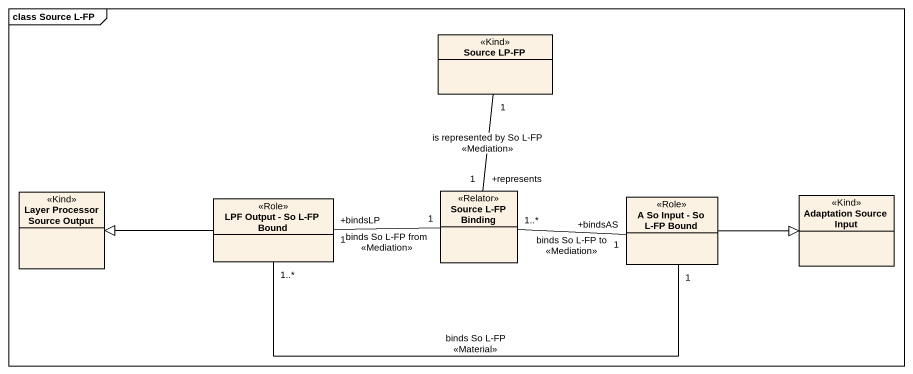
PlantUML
@startuml
mainframe class Source L-FP
hide circle
hide empty members
class "Source LP-FP" as Source_LP_FP <<Kind>>
class "Layer Processor Source Output" as Layer_Processor_Source <<Kind>>
class "LPF Output - So L-FP Bound" as LPF_Output_So_L_FP_Bound <<Role>>
class "Source L-FP Binding" as Source_L_FP_Binding <<Relator>>
class "A So Input - So L-FP Bound" as A_So_Input_So_L_FP_Bound <<Role>>
class "Adaptation Source Input" as Adaptation_Source_Input <<Kind>>
LPF_Output_So_L_FP_Bound -left-|> Layer_Processor_Source
LPF_Output_So_L_FP_Bound "1..*" -right- "1" A_So_Input_So_L_FP_Bound : binds So L-FP\n<<Material>>
Source_L_FP_Binding "+represents\n1" -up- "1" Source_LP_FP : is represented by So L-FP\n<<Mediation>>
Source_L_FP_Binding "1" -left- "+bindsLP\n1" LPF_Output_So_L_FP_Bound : binds So L-FP from\n<<Mediation>>
Source_L_FP_Binding "1..*" -right- "+bindsAS\n1" A_So_Input_So_L_FP_Bound : binds So L-FP to\n<<Mediation>>
A_So_Input_So_L_FP_Bound -right-|> Adaptation_Source_Input
@enduml
